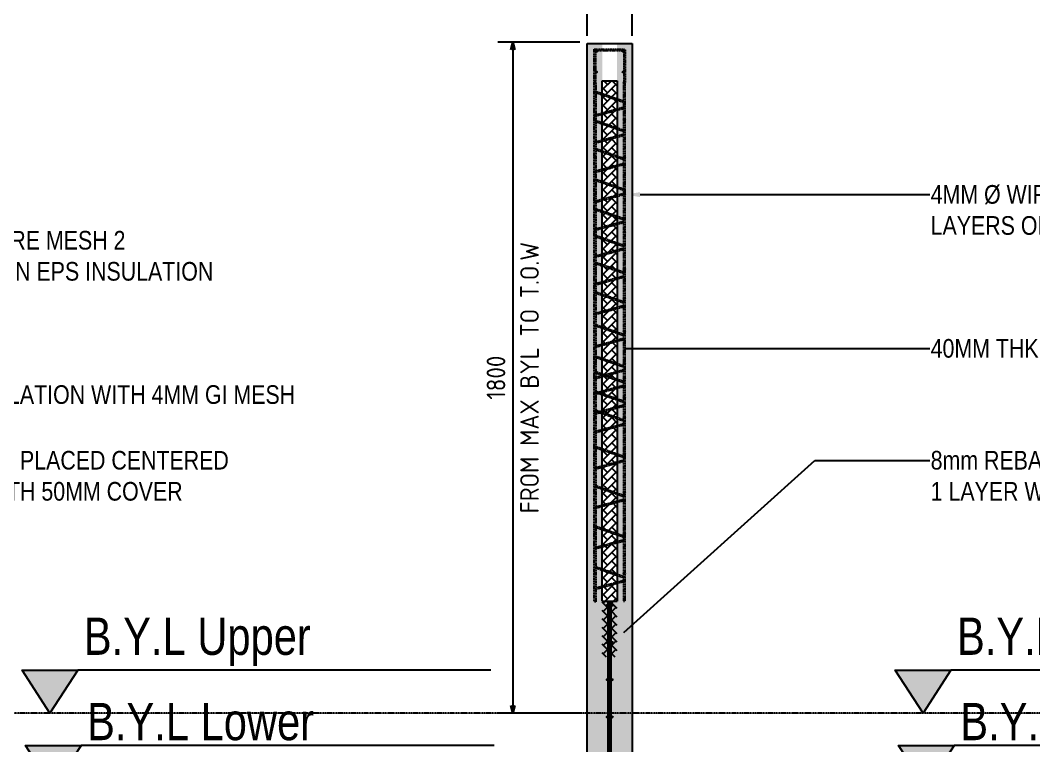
# Model space of a CAD drawing. Header units: centimetres. Extents: x -6122352 to 7132207, y -1694241 to 1947892.
# Drawn here: x 3056755 to 3059473, y -656516 to -654569 of the extents above; entities that cross this region are included whole.
import ezdxf
from ezdxf import colors
from ezdxf.entities.mleader import LeaderData, LeaderLine
from ezdxf.enums import TextEntityAlignment as Align
from ezdxf.math import Vec2, Vec3

# ---------------------------------------------------------------- set-up
doc = ezdxf.new("R2010")
doc.units = ezdxf.units.CM
doc.header["$MEASUREMENT"] = 0
doc.header["$PDMODE"] = 66
doc.header["$PDSIZE"] = 100
doc.linetypes.add('HIDDEN', pattern=[0.375, 0.25, -0.125])
for name, color, linetype in [('00-MI-DIM', 7, 'Continuous'), ('JML-Dimension', 1, 'Continuous'), ('SECTION', 130, 'Continuous')]:
    doc.layers.add(name, color=color, linetype=linetype)
doc.styles.add('JWC BHQ 3.00', font='swissc.ttf', dxfattribs={"height": 3})
doc.styles.add('Schueco-BEMSTIL', font='isocpeur.ttf', dxfattribs={"width": 0.9})
doc.styles.add('txt-Pisa-std', font='arial.ttf', dxfattribs={"width": 0.8})
doc.dimstyles.new('MI- JWC-TXT-2.5 MM', dxfattribs={"dimscale": 1.5, "dimtxt": 2.5, "dimasz": 1, "dimexe": 2, "dimexo": 1, "dimgap": 1, "dimtad": 1, "dimdec": 0, "dimdsep": 46, "dimtxsty": 'Schueco-BEMSTIL', "dimblk": 'OPEN30', "dimcen": 0, "dimdle": 2, "dimclrd": 140, "dimclre": 8, "dimclrt": 40, "dimadec": 0, "dimazin": 2, "dimtfac": 1, "dimtdec": 0, "dimtix": 1, "dimtmove": 2, "dimatfit": 3, "dimldrblk": 'OPEN', "dimfxl": 2, "dimlwd": -1, "dimlwe": -1, "dimarcsym": 0})

# ---------------------------------------------------------------- blocks, each defined once
blk = doc.blocks.new('*U126')
at = {"layer": 'JML-Dimension'}
h = blk.add_hatch(color=10, dxfattribs=at)
h.dxf.hatch_style = 1
h.paths.add_polyline_path([(0, 0), (-1.536, 2.37), (1.536, 2.37)])
blk.add_line((24.329, 2.37), (1.536, 2.37), dxfattribs=at)
blk.add_lwpolyline([(0, 0), (-1.536, 2.37), (1.536, 2.37), (0, 0)], dxfattribs=at)
at = {"color": 5, "style": 'txt-Pisa-std', "width": 0.8}
blk.add_attdef('+0.0', text='', height=2.5, dxfattribs=at).set_placement((1.871, 2.37), align=Align.BOTTOM_LEFT)
blk = doc.blocks.new('*U127')
at = {"layer": 'JML-Dimension'}
h = blk.add_hatch(color=10, dxfattribs=at)
h.dxf.hatch_style = 1
h.paths.add_polyline_path([(0, 0), (-1.536, 2.37), (1.536, 2.37)])
blk.add_line((24.329, 2.37), (1.536, 2.37), dxfattribs=at)
blk.add_lwpolyline([(0, 0), (-1.536, 2.37), (1.536, 2.37), (0, 0)], dxfattribs=at)
at = {"color": 5, "style": 'txt-Pisa-std', "width": 0.8}
blk.add_attdef('+0.0', text='', height=2.5, dxfattribs=at).set_placement((1.871, 2.37), align=Align.BOTTOM_LEFT)
blk = doc.blocks.new('_Open30')
at = {"color": 0, "linetype": 'ByBlock', "lineweight": -2}
for p, q in [((-1, 0.27), (0, 0)), ((0, 0), (-1, -0.27)), ((0, 0), (-1, 0))]:
    blk.add_line(p, q, dxfattribs=at)
blk = doc.blocks.new('*D1716')
at = {"layer": '00-MI-DIM', "color": 8, "ltscale": 20, "transparency": 16777216}
for p, q in [((3058275.7, -654611.4), (3058275.7, -654477.8)), ((3058395.7, -654611.4), (3058395.7, -654477.8))]:
    blk.add_line(p, q, dxfattribs=at)
at = {"layer": '00-MI-DIM', "color": 140, "ltscale": 20, "transparency": 16777216}
blk.add_line((3058295.7, -654517.8), (3058375.7, -654517.8), dxfattribs=at)
at = {"layer": 'Defpoints', "color": 0, "ltscale": 20, "transparency": 16777216}
for p in [(3058395.7, -654517.8), (3058275.7, -654631.4), (3058395.7, -654631.4)]:
    blk.add_point(p, dxfattribs=at)
at = {"layer": '00-MI-DIM', "color": 140, "ltscale": 20, "transparency": 16777216, "xscale": 20, "yscale": 20, "zscale": 20, "rotation": 180}
blk.add_blockref('_Open30', (3058275.7, -654517.8), dxfattribs=at)
at = {"layer": '00-MI-DIM', "color": 140, "ltscale": 20, "transparency": 16777216, "xscale": 20, "yscale": 20, "zscale": 20}
blk.add_blockref('_Open30', (3058395.7, -654517.8), dxfattribs=at)
at = {"layer": '00-MI-DIM', "color": 40, "ltscale": 20, "transparency": 16777216, "insert": (3058335.7, -654472.8), "char_height": 50, "attachment_point": 5, "style": 'Schueco-BEMSTIL'}
blk.add_mtext('120', dxfattribs=at)
blk = doc.blocks.new('_Open')
at = {"color": 0, "linetype": 'ByBlock', "lineweight": -2}
for p, q in [((-1, 0.2), (0, 0)), ((-1, -0.2), (0, 0)), ((0, 0), (-1, 0))]:
    blk.add_line(p, q, dxfattribs=at)
blk = doc.blocks.new('*D1711')
at = {"layer": '00-MI-DIM', "color": 8, "ltscale": 20, "transparency": 16777216}
for p, q in [((3058255.7, -654628.4), (3058035.8, -654628.4)), ((3058262.2, -656428), (3058035.8, -656428))]:
    blk.add_line(p, q, dxfattribs=at)
at = {"layer": '00-MI-DIM', "color": 140, "ltscale": 20, "transparency": 16777216}
blk.add_line((3058075.8, -654648.4), (3058075.8, -656408), dxfattribs=at)
at = {"layer": 'Defpoints', "color": 0, "ltscale": 20, "transparency": 16777216}
for p in [(3058275.7, -654628.4), (3058075.8, -656428), (3058282.2, -656428)]:
    blk.add_point(p, dxfattribs=at)
at = {"layer": '00-MI-DIM', "color": 140, "ltscale": 20, "transparency": 16777216, "xscale": 20, "yscale": 20, "zscale": 20}
for p, rotation in [((3058075.8, -654628.4), 90), ((3058075.8, -656428), 270)]:
    blk.add_blockref('_Open30', p, dxfattribs=dict(at, rotation=rotation))
at = {"layer": '00-MI-DIM', "color": 40, "ltscale": 20, "transparency": 16777216, "char_height": 50, "attachment_point": 5, "rotation": 90, "style": 'Schueco-BEMSTIL'}
for s, insert in [('FROM MAX BYL TO T.O.W', (3058120.8, -655528.2)), ('1800', (3058030.8, -655528.2))]:
    blk.add_mtext(s, dxfattribs=dict(at, insert=insert))

msp = doc.modelspace()

# ---------------------------------------------------------------- hatches: boundary and pattern name
at = {"ltscale": 20, "transparency": 33554679}
h = msp.add_hatch(dxfattribs=at)
h.set_pattern_fill('AR-CONC', color=0, scale=10, angle=45)
h.set_pattern_definition([(95, (-6534439.034, -3484862.95), (55.1551999, 46.28070788), [7.5, -82.5]), (40, (-6534439.034, -3484862.95), (-62.99921674, 43.37681496), [6, -66]), (145.45144446, (-6534434.44, -3484859.094), (-7.84401643, 89.65752213), [6.3740192, -70.1142112]), (91.1842, (-6534453.18, -3484848.81), (87.1693388, 63.7613776), [11.25, -123.75]), (141.6356355, (-6534445.91, -3484843.5), (-2.7900068, 134.9711668), [9.5610342, -105.171376]), (36.184164, (-6534453.18, -3484848.81), (-2.7900068, 134.9711667), [9, -99.0000001]), (66, (-6534442.57, -3484845.27), (70.6771572, 13.73824765), [7.5, -82.5]), (11, (-6534442.57, -3484845.27), (-34.0708593, 68.48084354), [6, -66]), (116.45144474, (-6534436.68, -3484844.13), (36.6062975, 82.21909056), [6.374019, -70.1142112]), (82.5, (-6534439.034, -3484862.95), (-22.67931853, 24.39898176), [0, -65.2, 0, -67, 0, -66.25]), (52.5, (-6534439.034, -3484862.95), (-9.28729422, 46.49094499), [0, -38.2, 0, -63.7, 0, -25.25]), (12.5, (-6534454.803, -3484878.72), (39.34181673, 36.15207618), [0, -25, 0, -78, 0, -103.5]), (2.5, (-6534461.874, -3484885.79), (34.15899832, 48.31598069), [0, -32.5, 0, -51.8, 0, -73.5])])
h.paths.add_polyline_path([(3058395.74232, -656629.90123), (3058275.74232, -656629.90123), (3058275.74232, -657629.36353), (3058395.74232, -657629.36353), (3058395.74232, -657149.36353)])
h.paths.add_polyline_path([(3058395.74232, -656427.97033), (3058275.74232, -656427.97033), (3058275.74232, -656629.90123), (3058395.74232, -656629.90123)])
h.paths.add_polyline_path([(3058254.03364, -656930.44929), (3058419.78364, -656930.44929), (3058419.78364, -656750.44929), (3058254.03364, -656750.44929)], flags=9)
h.paths.add_polyline_path([(3058395.74232, -654631.36353), (3058275.74232, -654631.36353), (3058275.74232, -656427.97033), (3058395.74232, -656427.97033)])
h.paths.add_polyline_path([(3058355.74232, -654631.36353), (3058315.74232, -654631.36353), (3058315.74232, -656127.97033), (3058355.74232, -656127.97033)])
h = msp.add_hatch(color=12, dxfattribs=at)
h.dxf.hatch_style = 1
h.paths.add_polyline_path([(3058302.26864, -654652.3412, -1), (3058298.26864, -654652.3412, -1)])
h = msp.add_hatch(color=12, dxfattribs=at)
h.dxf.hatch_style = 1
h.paths.add_polyline_path([(3058373.35335, -654651.62889, -1), (3058369.35335, -654651.62889, -1)])
h = msp.add_hatch(color=12, dxfattribs=at)
h.dxf.hatch_style = 1
h.paths.add_polyline_path([(3058301.64194, -654708.14078, -1), (3058297.64194, -654708.14078, -1)])
h = msp.add_hatch(color=12, dxfattribs=at)
h.dxf.hatch_style = 1
h.paths.add_polyline_path([(3058374.42443, -654707.78463, -1), (3058370.42443, -654707.78463, -1)])
h = msp.add_hatch(color=12, dxfattribs=at)
h.dxf.hatch_style = 1
h.paths.add_polyline_path([(3058298.42869, -654737.06731, -1), (3058294.42869, -654737.06731, -1)])
h = msp.add_hatch(dxfattribs=at)
h.set_pattern_fill('AR-HBONE', color=140, scale=4)
h.set_pattern_definition([(45, (-6534439.034, -3485012.95), (0, 22.627416998), [48, -16]), (135, (-6534427.72, -3485001.637), (2e-15, 22.627416998), [48, -16])])
h.paths.add_polyline_path([(3058355.74232, -654731.36353), (3058315.74232, -654731.36353), (3058315.74232, -656277.97033), (3058355.74232, -656277.97033)])
h = msp.add_hatch(color=12, dxfattribs=at)
h.dxf.hatch_style = 1
h.paths.add_polyline_path([(3058373.05595, -654737.06731, 1), (3058377.05595, -654737.06731, 1)])
h = msp.add_hatch(color=12, dxfattribs=at)
h.dxf.hatch_style = 1
h.paths.add_polyline_path([(3058298.42869, -654837.06731, -1), (3058294.42869, -654837.06731, -1)])
h = msp.add_hatch(color=12, dxfattribs=at)
h.dxf.hatch_style = 1
h.paths.add_polyline_path([(3058373.05595, -654837.06731, 1), (3058377.05595, -654837.06731, 1)])
h = msp.add_hatch(color=12, dxfattribs=at)
h.dxf.hatch_style = 1
h.paths.add_polyline_path([(3058298.42869, -654937.06731, -1), (3058294.42869, -654937.06731, -1)])
h = msp.add_hatch(color=12, dxfattribs=at)
h.dxf.hatch_style = 1
h.paths.add_polyline_path([(3058373.05595, -654937.06731, 1), (3058377.05595, -654937.06731, 1)])
h = msp.add_hatch(color=12, dxfattribs=at)
h.dxf.hatch_style = 1
h.paths.add_polyline_path([(3058298.42869, -655037.06731, -1), (3058294.42869, -655037.06731, -1)])
h = msp.add_hatch(color=12, dxfattribs=at)
h.dxf.hatch_style = 1
h.paths.add_polyline_path([(3058373.05595, -655037.06731, 1), (3058377.05595, -655037.06731, 1)])
h = msp.add_hatch(color=12, dxfattribs=at)
h.dxf.hatch_style = 1
h.paths.add_polyline_path([(3058300.42829, -655137.10731, -1), (3058296.42829, -655137.10731, -1)])
h = msp.add_hatch(color=12, dxfattribs=at)
h.dxf.hatch_style = 1
h.paths.add_polyline_path([(3058371.05635, -655137.10731, 1), (3058375.05635, -655137.10731, 1)])
h = msp.add_hatch(color=12, dxfattribs=at)
h.dxf.hatch_style = 1
h.paths.add_polyline_path([(3058298.42869, -655237.06731, -1), (3058294.42869, -655237.06731, -1)])
h = msp.add_hatch(color=12, dxfattribs=at)
h.dxf.hatch_style = 1
h.paths.add_polyline_path([(3058373.05595, -655237.06731, 1), (3058377.05595, -655237.06731, 1)])
h = msp.add_hatch(color=12, dxfattribs=at)
h.dxf.hatch_style = 1
h.paths.add_polyline_path([(3058298.42869, -655316.35496, -1), (3058294.42869, -655316.35496, -1)])
h = msp.add_hatch(color=12, dxfattribs=at)
h.dxf.hatch_style = 1
h.paths.add_polyline_path([(3058373.05595, -655316.35496, 1), (3058377.05595, -655316.35496, 1)])
h = msp.add_hatch(color=12, dxfattribs=at)
h.dxf.hatch_style = 1
h.paths.add_polyline_path([(3058298.42869, -655404.19516, -1), (3058294.42869, -655404.19516, -1)])
h = msp.add_hatch(color=12, dxfattribs=at)
h.dxf.hatch_style = 1
h.paths.add_polyline_path([(3058373.05595, -655404.19516, 1), (3058377.05595, -655404.19516, 1)])
h = msp.add_hatch(color=12, dxfattribs=at)
h.dxf.hatch_style = 1
h.paths.add_polyline_path([(3058298.42869, -655488.53769, -1), (3058294.42869, -655488.53769, -1)])
h = msp.add_hatch(color=12, dxfattribs=at)
h.dxf.hatch_style = 1
h.paths.add_polyline_path([(3058373.05595, -655488.53769, 1), (3058377.05595, -655488.53769, 1)])
h = msp.add_hatch(color=12, dxfattribs=at)
h.dxf.hatch_style = 1
h.paths.add_polyline_path([(3058298.42869, -655530.30317, -1), (3058294.42869, -655530.30317, -1)])
h = msp.add_hatch(color=12, dxfattribs=at)
h.dxf.hatch_style = 1
h.paths.add_polyline_path([(3058373.05595, -655530.30317, 1), (3058377.05595, -655530.30317, 1)])
h = msp.add_hatch(color=12, dxfattribs=at)
h.dxf.hatch_style = 1
h.paths.add_polyline_path([(3058298.42869, -655583.08956, -1), (3058294.42869, -655583.08956, -1)])
h = msp.add_hatch(color=12, dxfattribs=at)
h.dxf.hatch_style = 1
h.paths.add_polyline_path([(3058373.05595, -655583.08956, 1), (3058377.05595, -655583.08956, 1)])
h = msp.add_hatch(color=12, dxfattribs=at)
h.dxf.hatch_style = 1
h.paths.add_polyline_path([(3058298.42869, -655633.37741, -1), (3058294.42869, -655633.37741, -1)])
h = msp.add_hatch(color=12, dxfattribs=at)
h.dxf.hatch_style = 1
h.paths.add_polyline_path([(3058373.05595, -655633.37741, 1), (3058377.05595, -655633.37741, 1)])
h = msp.add_hatch(color=12, dxfattribs=at)
h.dxf.hatch_style = 1
h.paths.add_polyline_path([(3058298.42869, -655731.05275, -1), (3058294.42869, -655731.05275, -1)])
h = msp.add_hatch(color=12, dxfattribs=at)
h.dxf.hatch_style = 1
h.paths.add_polyline_path([(3058373.05595, -655731.05275, 1), (3058377.05595, -655731.05275, 1)])
h = msp.add_hatch(color=12, dxfattribs=at)
h.dxf.hatch_style = 1
h.paths.add_polyline_path([(3058298.42869, -655836.17007, -1), (3058294.42869, -655836.17007, -1)])
h = msp.add_hatch(color=12, dxfattribs=at)
h.dxf.hatch_style = 1
h.paths.add_polyline_path([(3058373.05595, -655836.17007, 1), (3058377.05595, -655836.17007, 1)])
h = msp.add_hatch(color=12, dxfattribs=at)
h.dxf.hatch_style = 1
h.paths.add_polyline_path([(3058298.42869, -655944.8756, -1), (3058294.42869, -655944.8756, -1)])
h = msp.add_hatch(color=12, dxfattribs=at)
h.dxf.hatch_style = 1
h.paths.add_polyline_path([(3058373.05595, -655944.8756, 1), (3058377.05595, -655944.8756, 1)])
h = msp.add_hatch(color=12, dxfattribs=at)
h.dxf.hatch_style = 1
h.paths.add_polyline_path([(3058298.42869, -656053.70185, -1), (3058294.42869, -656053.70185, -1)])
h = msp.add_hatch(color=12, dxfattribs=at)
h.dxf.hatch_style = 1
h.paths.add_polyline_path([(3058373.05595, -656053.70185, 1), (3058377.05595, -656053.70185, 1)])

# ---------------------------------------------------------------- linework, layer by layer
at = {"color": 10, "linetype": 'HIDDEN', "ltscale": 2}
for points in [[(3058294.35921, -654736.08523), (3058294.35921, -654646.75414), (3058377.37397, -654646.75414), (3058377.37397, -654735.62056)], [(3058298.35921, -654736.08523), (3058298.35921, -654650.75414), (3058373.37397, -654650.75414), (3058373.37397, -654735.62056)]]:
    msp.add_lwpolyline(points, dxfattribs=at)
for points in [[(3058294.42869, -654737.06731), (3058298.42869, -654737.06731), (3058298.42869, -656129.77512), (3058294.42869, -656129.77512)], [(3058377.05595, -654737.06731), (3058373.05595, -654737.06731), (3058373.05595, -656128.0972), (3058377.05595, -656128.0972)], [(3058299.0913, -654760.01461), (3058373.71857, -654785.94042), (3058372.39334, -654789.81883), (3058297.76607, -654763.89303)], [(3058296.16356, -654823.34843), (3058372.3682, -654802.51029), (3058373.46943, -654806.45815), (3058297.26479, -654827.29629)], [(3058299.0913, -654838.01272), (3058373.71857, -654863.93853), (3058372.39334, -654867.81694), (3058297.76607, -654841.89113)], [(3058296.16356, -654895.75656), (3058372.3682, -654874.91842), (3058373.46943, -654878.86628), (3058297.26479, -654899.70442)], [(3058299.0913, -654913.51217), (3058373.71857, -654939.43798), (3058372.39334, -654943.31639), (3058297.76607, -654917.39058)], [(3058296.16356, -654973.97169), (3058372.3682, -654953.13355), (3058373.46943, -654957.08141), (3058297.26479, -654977.91955)], [(3058299.0913, -654995.78136), (3058373.71857, -655021.70717), (3058372.39334, -655025.58558), (3058297.76607, -654999.65977)], [(3058296.16356, -655054.58532), (3058372.3682, -655033.74718), (3058373.46943, -655037.69504), (3058297.26479, -655058.53318)], [(3058299.0913, -655074.9008), (3058373.71857, -655100.82661), (3058372.39334, -655104.70502), (3058297.76607, -655078.77921)], [(3058296.16356, -655129.28342), (3058372.3682, -655108.44528), (3058373.46943, -655112.39313), (3058297.26479, -655133.23128)], [(3058299.0913, -655146.63557), (3058373.71857, -655172.56138), (3058372.39334, -655176.43979), (3058297.76607, -655150.51398)], [(3058296.16356, -655201.58859), (3058372.3682, -655180.75045), (3058373.46943, -655184.69831), (3058297.26479, -655205.53645)], [(3058299.0913, -655218.77658), (3058373.71857, -655244.70239), (3058372.39334, -655248.5808), (3058297.76607, -655222.65499)], [(3058296.16356, -655276.13088), (3058372.3682, -655255.29273), (3058373.46943, -655259.24059), (3058297.26479, -655280.07874)], [(3058299.0913, -655298.06423), (3058373.71857, -655323.99004), (3058372.39334, -655327.86845), (3058297.76607, -655301.94264)], [(3058296.16356, -655355.41853), (3058372.3682, -655334.58038), (3058373.46943, -655338.52824), (3058297.26479, -655359.36639)], [(3058299.0913, -655385.90443), (3058373.71857, -655411.83024), (3058372.39334, -655415.70865), (3058297.76607, -655389.78285)], [(3058296.16356, -655443.25873), (3058372.3682, -655422.42059), (3058373.46943, -655426.36845), (3058297.26479, -655447.20659)], [(3058299.0913, -655470.24696), (3058373.71857, -655496.17277), (3058372.39334, -655500.05118), (3058297.76607, -655474.12537)], [(3058296.16356, -655527.60126), (3058372.3682, -655506.76311), (3058373.46943, -655510.71097), (3058297.26479, -655531.54912)], [(3058299.0913, -655512.01244), (3058373.71857, -655537.93825), (3058372.39334, -655541.81666), (3058297.76607, -655515.89085)], [(3058296.16356, -655569.36674), (3058372.3682, -655548.52859), (3058373.46943, -655552.47645), (3058297.26479, -655573.31459)], [(3058299.0913, -655564.79884), (3058373.71857, -655590.72464), (3058372.39334, -655594.60305), (3058297.76607, -655568.67725)], [(3058296.16356, -655622.15313), (3058372.3682, -655601.31499), (3058373.46943, -655605.26285), (3058297.26479, -655626.10099)], [(3058299.0913, -655615.08669), (3058373.71857, -655641.0125), (3058372.39334, -655644.89091), (3058297.76607, -655618.9651)], [(3058296.16356, -655672.44098), (3058372.3682, -655651.60284), (3058373.46943, -655655.5507), (3058297.26479, -655676.38884)], [(3058299.0913, -655712.76202), (3058373.71857, -655738.68783), (3058372.39334, -655742.56624), (3058297.76607, -655716.64043)], [(3058296.16356, -655770.11632), (3058372.3682, -655749.27818), (3058373.46943, -655753.22604), (3058297.26479, -655774.06418)], [(3058299.0913, -655817.87935), (3058373.71857, -655843.80515), (3058372.39334, -655847.68357), (3058297.76607, -655821.75776)], [(3058296.16356, -655875.23364), (3058372.3682, -655854.3955), (3058373.46943, -655858.34336), (3058297.26479, -655879.1815)], [(3058299.0913, -655926.58488), (3058373.71857, -655952.51069), (3058372.39334, -655956.3891), (3058297.76607, -655930.46329)], [(3058296.16356, -655983.93917), (3058372.3682, -655963.10103), (3058373.46943, -655967.04889), (3058297.26479, -655987.88703)], [(3058299.0913, -656035.41112), (3058373.71857, -656061.33693), (3058372.39334, -656065.21534), (3058297.76607, -656039.28954)], [(3058296.16356, -656092.76542), (3058372.3682, -656071.92728), (3058373.46943, -656075.87514), (3058297.26479, -656096.71328)]]:
    msp.add_lwpolyline(points, close=True, dxfattribs=at)
at = {"color": 94, "ltscale": 20}
msp.add_lwpolyline([(3058315.74232, -656127.97033), (3058355.74232, -656127.97033)], dxfattribs=at)
at = {"color": 10, "ltscale": 20}
for points in [[(3058331.74232, -657177.97033), (3058331.74232, -656127.97033)], [(3058331.74232, -657379.36353), (3058331.74232, -656127.97033)], [(3058335.74232, -657177.97033), (3058335.74232, -656127.97033)], [(3058335.74232, -657355.17796), (3058335.74232, -656127.97033)], [(3058339.74232, -657379.36353), (3058339.74232, -656127.97033)]]:
    msp.add_lwpolyline(points, dxfattribs=at)
at = {"color": 94, "ltscale": 20}
for centre in [(3058300.26864, -654652.3412), (3058371.35335, -654651.62889), (3058299.64194, -654708.14078), (3058372.42443, -654707.78463), (3058296.42869, -654737.06731), (3058375.05595, -654737.06731), (3058296.42869, -654837.06731), (3058375.05595, -654837.06731), (3058296.42869, -654937.06731), (3058375.05595, -654937.06731), (3058296.42869, -655037.06731), (3058375.05595, -655037.06731), (3058296.42869, -655137.06731), (3058375.05595, -655137.06731), (3058296.42869, -655237.06731), (3058375.05595, -655237.06731), (3058296.42869, -655316.35496), (3058375.05595, -655316.35496), (3058296.42869, -655404.19516), (3058375.05595, -655404.19516), (3058296.42869, -655488.53769), (3058375.05595, -655488.53769), (3058296.42869, -655530.30317), (3058375.05595, -655530.30317), (3058296.42869, -655583.08956), (3058375.05595, -655583.08956), (3058296.42869, -655633.37741), (3058375.05595, -655633.37741), (3058296.42869, -655731.05275), (3058375.05595, -655731.05275), (3058296.42869, -655836.17007), (3058375.05595, -655836.17007), (3058296.42869, -655944.8756), (3058375.05595, -655944.8756), (3058296.42869, -656053.70185), (3058375.05595, -656053.70185)]:
    msp.add_circle(centre, 2, dxfattribs=at)
at = {"color": 10, "ltscale": 20}
for centre in [(3058329.74232, -656138.81213), (3058341.74232, -656138.81213), (3058329.74232, -656238.81213), (3058341.74232, -656238.81213), (3058329.74232, -656338.81213), (3058341.74232, -656338.81213), (3058329.74232, -656438.81213), (3058341.74232, -656438.81213)]:
    msp.add_circle(centre, 2, dxfattribs=at)
at = {"layer": 'SECTION', "color": 0}
for p, q in [((3058275.74232, -654631.36353), (3058395.74232, -654631.36353)), ((3058275.74232, -657379.36353), (3058275.74232, -654631.36353)), ((3058395.74232, -654631.36353), (3058395.74232, -657379.36353))]:
    msp.add_line(p, q, dxfattribs=at)
at = {"layer": 'SECTION', "color": 140}
for p, q in [((3058315.74232, -654731.36353), (3058355.74232, -654731.36353)), ((3058315.74232, -656127.97033), (3058315.74232, -654731.36353)), ((3058355.74232, -654731.36353), (3058355.74232, -656127.97033))]:
    msp.add_line(p, q, dxfattribs=at)
at = {"layer": 'SECTION', "color": 0, "linetype": 'HIDDEN', "ltscale": 3}
msp.add_lwpolyline([(3064593.58638, -656427.97033), (3049878.09904, -656427.97033)], dxfattribs=at)

# ---------------------------------------------------------------- block references
at = {"layer": 'SECTION', "color": 6}
ref = msp.add_blockref('*U126', (3056834.52868, -656427.97033), dxfattribs=dict(at, xscale=48.60939267054728, yscale=48.60939267054728, zscale=48.60939267054728))
ref.add_attrib('+0.0', 'B.Y.L Upper', (3056925.45686, -656271.96401), dxfattribs={"layer": 'JML-Dimension', "color": 5, "height": 100, "style": 'txt-Pisa-std', "width": 0.8})
ref = msp.add_blockref('*U126', (3059176.15283, -656427.97033), dxfattribs=dict(at, xscale=48.60939267054728, yscale=48.60939267054728, zscale=48.60939267054728))
ref.add_attrib('+0.0', 'B.Y.L Upper', (3059267.081, -656271.96401), dxfattribs={"layer": 'JML-Dimension', "color": 5, "height": 100, "style": 'txt-Pisa-std', "width": 0.8})
ref = msp.add_blockref('*U127', (3056843.37489, -656629.90123), dxfattribs=dict(at, xscale=48.60939267054728, yscale=48.60939267054728, zscale=48.60939267054728))
ref.add_attrib('+0.0', 'B.Y.L Lower', dxfattribs={"layer": 'JML-Dimension', "color": 5, "height": 100, "style": 'txt-Pisa-std', "width": 0.8}).set_placement((3056934.30307, -656400.86127), align=Align.TOP_LEFT)
ref = msp.add_blockref('*U127', (3059184.99904, -656629.90123), dxfattribs=dict(at, xscale=48.60939267054728, yscale=48.60939267054728, zscale=48.60939267054728))
ref.add_attrib('+0.0', 'B.Y.L Lower', dxfattribs={"layer": 'JML-Dimension', "color": 5, "height": 100, "style": 'txt-Pisa-std', "width": 0.8}).set_placement((3059275.92722, -656400.86127), align=Align.TOP_LEFT)

# ---------------------------------------------------------------- dimensions: what is measured, and where the dimension line sits
at = {"layer": '00-MI-DIM', "ltscale": 20}
dim = msp.add_linear_dim(base=(3058395.74232, -654517.75614), p1=(3058275.74232, -654631.36353), p2=(3058395.74232, -654631.36353), dimstyle='MI- JWC-TXT-2.5 MM', dxfattribs=at)
dim.commit()
dim.dimension.update_dxf_attribs({"geometry": '*D1716', "text_midpoint": (3058335.74232, -654472.75614)})
at = {"layer": '00-MI-DIM', "color": 10, "ltscale": 20}
dim = msp.add_linear_dim(base=(3058075.79234, -656427.97033), p1=(3058275.74232, -654628.36353), p2=(3058282.17576, -656427.97033), angle=90, text='<>\\XFROM MAX BYL TO T.O.W', dimstyle='MI- JWC-TXT-2.5 MM', dxfattribs=at)
dim.commit()
dim.dimension.update_dxf_attribs({"geometry": '*D1711', "text_midpoint": (3058075.79234, -655528.16693)})

# ---------------------------------------------------------------- leaders
at = {"layer": '00-MI-DIM', "color": 0, "ltscale": 20}
ml = msp.add_multileader_mtext('Standard', dxfattribs=at)
ml.set_content('4MM %%C WIRE MESH 2 \\PLAYERS ON EPS INSULATION', style='JWC BHQ 3.00')
ml.set_leader_properties()
ml.build(insert=Vec2(0, 0))
ml.multileader.update_dxf_attribs({"text_right_attachment_type": 6, "dogleg_length": 15.44115, "arrow_head_size": 40, "scale": 20})
ctx = ml.context
ctx.base_point, ctx.scale, ctx.char_height, ctx.arrow_head_size, ctx.landing_gap_size, ctx.plane_origin = Vec3(3059194.64468, -655037.06731), 20, 50, 40, 1.8, Vec3(3058377.05595, -654887.06731)
ctx.right_attachment = 6
notes = []
notes.append((ctx, [(0, (1, 1, 0), (3058885.82169, -655037.06731), (1, 0), 308.82298, [(0, [(3058377.05595, -655037.06731)], 0, [])])]))
ctx.mtext.insert, ctx.mtext.flow_direction = Vec3(3059196.44468, -655011.46666), 5
ml = msp.add_multileader_mtext('Standard', dxfattribs=at)
ml.set_content('4MM %%C WIRE MESH 2 \\PLAYERS ON EPS INSULATION', style='JWC BHQ 3.00')
ml.set_leader_properties()
ml.build(insert=Vec2(0, 0))
ml.multileader.update_dxf_attribs({"text_right_attachment_type": 6, "dogleg_length": 15.44115, "arrow_head_size": 40, "scale": 20})
ctx = ml.context
ctx.base_point, ctx.scale, ctx.char_height, ctx.arrow_head_size, ctx.landing_gap_size, ctx.plane_origin = Vec3(3056453.04188, -655160.09064), 20, 50, 40, 1.8, Vec3(3055801.13054, -655010.09064)
ctx.right_attachment = 6
notes.append((ctx, [(0, (1, 1, 0), (3056309.89628, -655160.09064), (1, 0), 143.1456, [(0, [(3055801.13054, -655160.09064)], 0, [])])]))
ctx.mtext.insert, ctx.mtext.flow_direction = Vec3(3056454.84188, -655134.48999), 5
ml = msp.add_multileader_mtext('Standard', dxfattribs=at)
ml.set_content('40MM THK EPS INSULATION', style='JWC BHQ 3.00')
ml.set_leader_properties()
ml.build(insert=Vec2(0, 0))
ml.multileader.update_dxf_attribs({"text_right_attachment_type": 6, "dogleg_length": 15.44115, "arrow_head_size": 40, "scale": 20})
ctx = ml.context
ctx.base_point, ctx.scale, ctx.char_height, ctx.arrow_head_size, ctx.landing_gap_size, ctx.plane_origin = Vec3(3059194.64468, -655450.13118), 20, 50, 40, 1.8, Vec3(3058377.05595, -655300.13118)
ctx.right_attachment = 6
notes.append((ctx, [(0, (1, 1, 0), (3058885.82169, -655450.13118), (1, 0), 308.82298, [(0, [(3058335.2357, -655450.13118)], 0, [])])]))
ctx.mtext.insert, ctx.mtext.flow_direction = Vec3(3059196.44468, -655424.53053), 5
ml = msp.add_multileader_mtext('Standard', dxfattribs=at)
ml.set_content('40M THK \\PEPS INSULATION WITH 4MM GI MESH', style='JWC BHQ 3.00')
ml.set_leader_properties()
ml.build(insert=Vec2(0, 0))
ml.multileader.update_dxf_attribs({"text_right_attachment_type": 6, "dogleg_length": 15.44115, "arrow_head_size": 40, "scale": 20})
ctx = ml.context
ctx.base_point, ctx.scale, ctx.char_height, ctx.arrow_head_size, ctx.landing_gap_size, ctx.plane_origin = Vec3(3056453.04188, -655490.77128), 20, 50, 40, 1.8, Vec3(3055801.13054, -655340.77128)
ctx.right_attachment = 6
notes.append((ctx, [(0, (1, 1, 0), (3056309.89628, -655490.77128), (1, 0), 143.1456, [(0, [(3055801.13054, -655490.77128)], 0, [])])]))
ctx.mtext.insert, ctx.mtext.flow_direction = Vec3(3056454.84188, -655465.17063), 5
ml = msp.add_multileader_mtext('Standard', dxfattribs=at)
ml.set_content('8mm REBAR PLACED CENTERED\\P1 LAYER WITH 50MM COVER', style='JWC BHQ 3.00')
ml.set_leader_properties()
ml.build(insert=Vec2(0, 0))
ml.multileader.update_dxf_attribs({"text_right_attachment_type": 6, "dogleg_length": 15.44115, "arrow_head_size": 40, "scale": 20})
ctx = ml.context
ctx.base_point, ctx.scale, ctx.char_height, ctx.arrow_head_size, ctx.landing_gap_size, ctx.plane_origin = Vec3(3056396.23715, -655750.33314), 20, 50, 40, 1.8, Vec3(3055578.64843, -656055.4782)
ctx.right_attachment = 6
notes.append((ctx, [(0, (1, 1, 0), (3056087.41417, -655750.33314), (1, 0), 308.82298, [(0, [(3055447.15851, -656494.7278)], 0, [])])]))
ctx.mtext.insert, ctx.mtext.flow_direction = Vec3(3056398.03715, -655724.7325), 5
ml = msp.add_multileader_mtext('Standard', dxfattribs=at)
ml.set_content('8mm REBAR PLACED CENTERED\\P1 LAYER WITH 50MM COVER', style='JWC BHQ 3.00')
ml.set_leader_properties()
ml.build(insert=Vec2(0, 0))
ml.multileader.update_dxf_attribs({"text_right_attachment_type": 6, "dogleg_length": 15.44115, "arrow_head_size": 40, "scale": 20})
ctx = ml.context
ctx.base_point, ctx.scale, ctx.char_height, ctx.arrow_head_size, ctx.landing_gap_size, ctx.plane_origin = Vec3(3059194.64468, -655750.33314), 20, 50, 40, 1.8, Vec3(3058377.05595, -656055.4782)
ctx.right_attachment = 6
notes.append((ctx, [(0, (1, 1, 0), (3058885.82169, -655750.33314), (1, 0), 308.82298, [(0, [(3058343.74232, -656238.81213)], 0, [])])]))
ctx.mtext.insert, ctx.mtext.flow_direction = Vec3(3059196.44468, -655724.7325), 5
for ctx, leaders in notes:
    for number, flags, end, landing, length, lines in leaders:
        leader = LeaderData()
        leader.index, (leader.has_last_leader_line, leader.has_dogleg_vector, leader.attachment_direction) = number, flags
        leader.last_leader_point, leader.dogleg_vector, leader.dogleg_length = Vec3(end), Vec3(landing), length
        for number, points, colour, breaks in lines:
            line = LeaderLine()
            line.index, line.vertices, line.color, line.breaks = number, Vec3.list(points), colors.encode_raw_color(colour), breaks
            leader.lines.append(line)
        ctx.leaders.append(leader)

doc.saveas('drawing.dxf')
